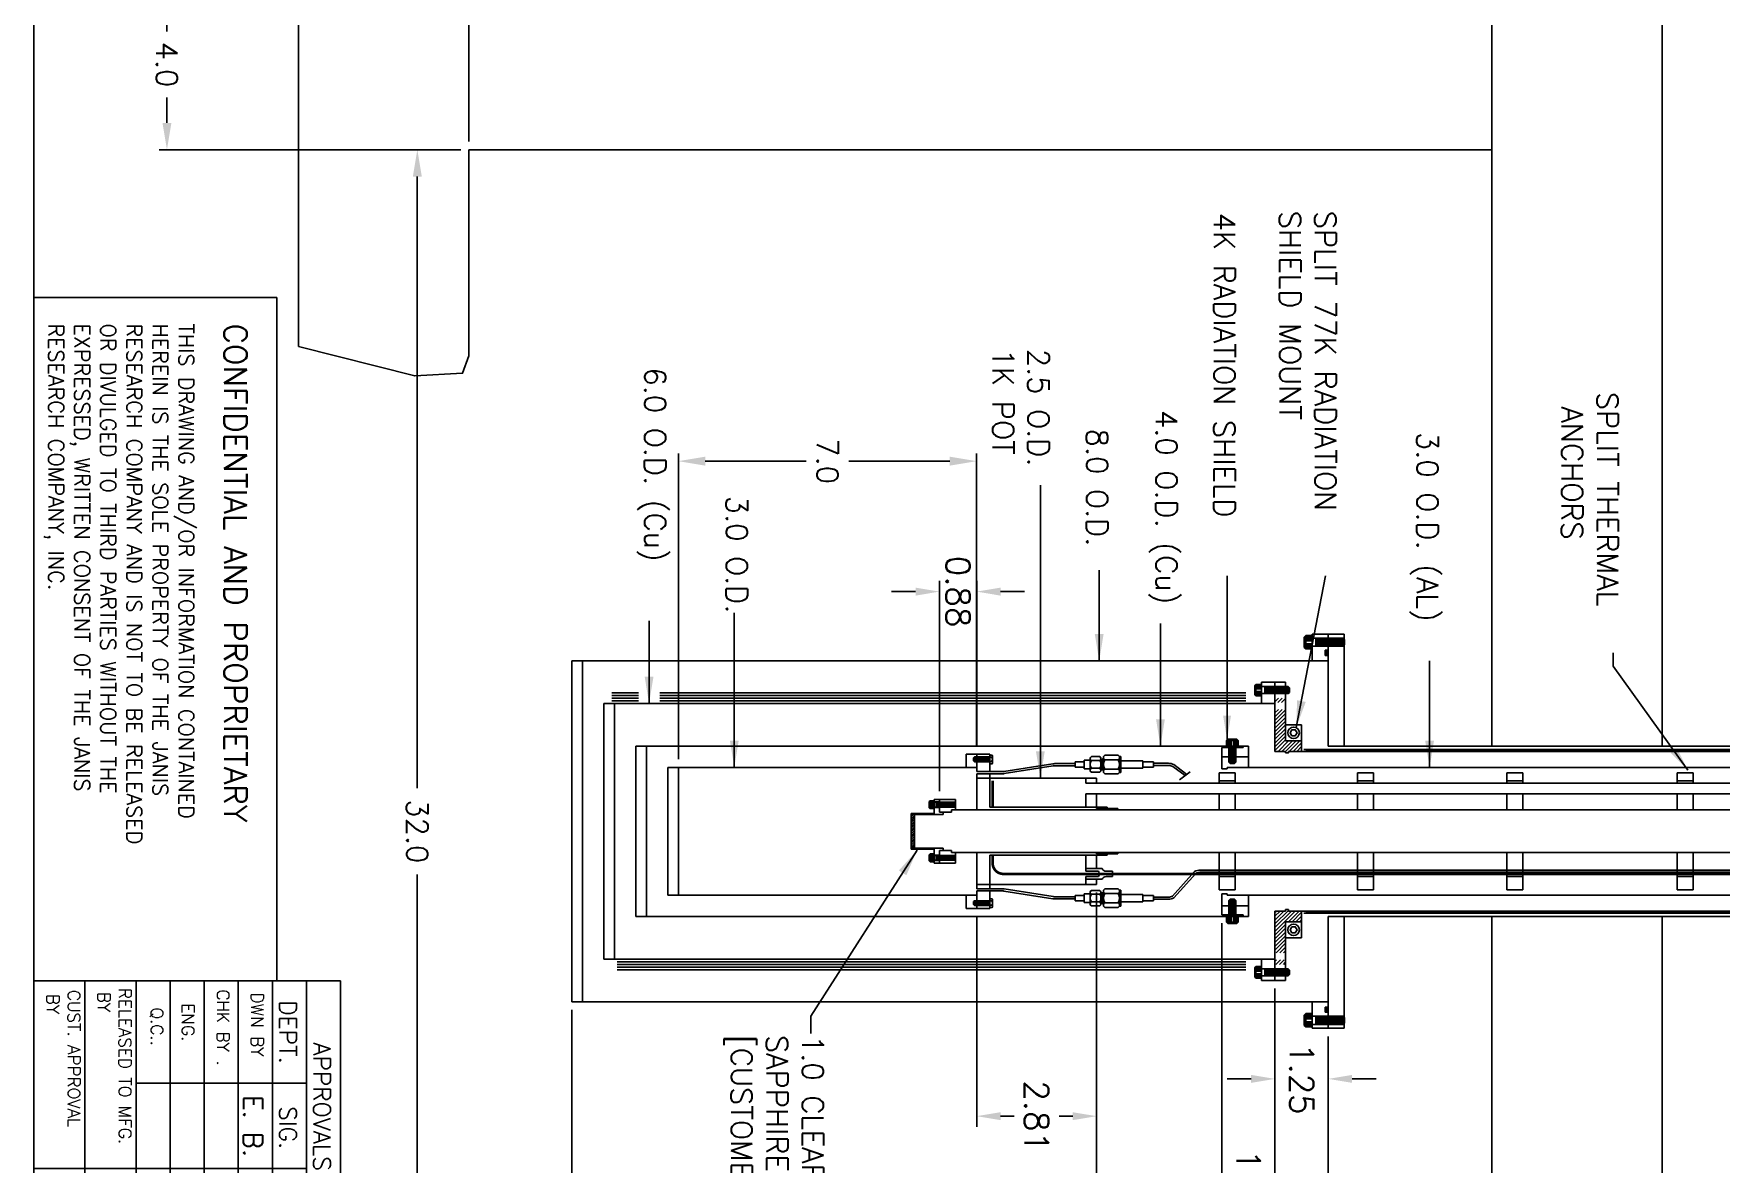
# Model space of a CAD drawing. Extents: x 0 to 105, y 0 to 66.
# Drawn here: x 0 to 39.6, y 16.5 to 43.03 of the extents above; entities that cross this region are included whole.
import ezdxf

# ---------------------------------------------------------------- set-up
doc = ezdxf.new("R2010")
doc.units = 0
doc.header["$MEASUREMENT"] = 0
doc.layers.get('0').update_dxf_attribs({"linetype": 'CONTINUOUS'})
for name, color, linetype in [('2A', 42, 'CONTINUOUS'), ('2B', 56, 'CONTINUOUS'), ('2C', 52, 'CONTINUOUS'), ('2d', 32, 'CONTINUOUS'), ('3', 3, 'CONTINUOUS'), ('3a', 81, 'CONTINUOUS'), ('4', 4, 'CONTINUOUS'), ('4a', 141, 'CONTINUOUS'), ('7', 201, 'CONTINUOUS'), ('DIM1234', 7, 'CONTINUOUS'), ('DIM2AB', 7, 'CONTINUOUS'), ('DIM7', 7, 'CONTINUOUS'), ('DIMALL', 7, 'CONTINUOUS')]:
    doc.layers.add(name, color=color, linetype=linetype)
doc.styles.add('MONOTXT', font='simplex')
doc.styles.get("Standard").update_dxf_attribs({"font": 'simplex.shx'})
doc.dimstyles.new('250-1', dxfattribs={"dimtxt": 0.5, "dimasz": 0.63, "dimexe": 0.18, "dimexo": 0.19, "dimgap": 0.25, "dimtad": 0, "dimtih": 1, "dimtoh": 1, "dimdec": 1, "dimzin": 0, "dimdsep": 46, "dimtxsty": 'Standard', "dimcen": -0.25, "dimadec": 0, "dimazin": 0, "dimtfac": 0.36, "dimtdec": 1, "dimtix": 1, "dimtofl": 0, "dimtmove": 2, "dimatfit": 3, "dimfxl": 1, "dimtolj": 1, "dimtzin": 0, "dimarcsym": 0})
doc.dimstyles.new('250-2', dxfattribs={"dimscale": 0, "dimtxt": 0.56, "dimasz": 0.56, "dimexe": 0.25, "dimexo": 0.19, "dimgap": 0.25, "dimtad": 0, "dimtih": 1, "dimtoh": 1, "dimzin": 1, "dimdsep": 46, "dimtxsty": 'Standard', "dimcen": -0.25, "dimadec": 0, "dimazin": 0, "dimtfac": 1, "dimtix": 1, "dimtofl": 0, "dimtmove": 2, "dimatfit": 3, "dimfxl": 1, "dimtolj": 1, "dimtzin": 0, "dimarcsym": 0})
doc.dimstyles.new('375-1', dxfattribs={"dimtxt": 0.4375, "dimasz": 0.4375, "dimexe": 0.25, "dimexo": 0.19, "dimgap": 0.19, "dimtad": 0, "dimtih": 1, "dimtoh": 1, "dimdec": 1, "dimzin": 0, "dimdsep": 46, "dimtxsty": 'Standard', "dimcen": -0.19, "dimadec": 0, "dimazin": 0, "dimtfac": 0.88, "dimtdec": 1, "dimtix": 1, "dimtofl": 0, "dimtmove": 2, "dimatfit": 3, "dimfxl": 1, "dimtolj": 1, "dimtzin": 0, "dimarcsym": 0})

# ---------------------------------------------------------------- blocks, each defined once
blk = doc.blocks.new('DPAPER')
blk.add_line((0, 21.1), (0, 0.5))
blk = doc.blocks.new('CONFNOTE')
for p in [(0, 8.892), (3.162, 0)]:
    blk.add_line(p, (3.162, 8.892))
for s, height, p in [('RESEARCH COMPANY, INC.', 0.1976, (0.193, 8.552)), ('EXPRESSED, WRITTEN CONSENT OF THE JANIS', 0.1976, (0.531, 8.552)), ('OR DIVULGED TO THIRD PARTIES WITHOUT THE', 0.1976, (0.87, 8.552)), ('RESEARCH COMPANY AND IS NOT TO BE RELEASED', 0.1976, (1.209, 8.552)), ('HEREIN IS THE SOLE PROPERTY OF THE JANIS', 0.1976, (1.548, 8.552)), ('THIS DRAWING AND/OR INFORMATION CONTAINED', 0.1976, (1.886, 8.552)), ('CONFIDENTIAL AND PROPRIETARY', 0.2964, (2.474, 8.552))]:
    blk.add_text(s, height=height, rotation=270).set_placement(p)
blk = doc.blocks.new('TITLEBLK')
for p, q in [((-6.5, 0), (-6.5, 2.25)), ((-6.5, 2.25), (0, 2.25)), ((-4.25, 0), (-4.25, 2.25)), ((0, 2.25), (0, 0)), ((-6.5, 2), (-4.25, 2)), ((-5.75, 0.75), (-5.75, 2)), ((-5.125, 0), (-5.125, 2)), ((-6.5, 1.75), (-4.25, 1.75)), ((0, 1.625), (-4.25, 1.625)), ((-6.5, 1.5), (-4.25, 1.5)), ((-6.5, 1.25), (-4.25, 1.25)), ((-6.5, 1), (-4.25, 1)), ((-6.5, 0.75), (-4.25, 0.75)), ((0, 0.75), (-4.25, 0.75)), ((-3.625, 0.25), (-3.625, 0.75)), ((-0.75, 0.25), (-0.75, 0.75)), ((-6.5, 0.375), (-4.25, 0.375)), ((0, 0.25), (-4.25, 0.25)), ((-2.562, 0), (-2.562, 0.25)), ((-1.125, 0), (-1.125, 0.25)), ((0, 0), (-6.5, 0)), ((-4.375, 0), (-0.188, 0))]:
    blk.add_line(p, q)
for s, height, p in [('NOTE: ALL DIMENSIONS ARE IN INCHES', 0.125, (-4.362, 2.469)), ('APPROVALS', 0.125, (-6.049, 2.051)), ('JANIS RESEARCH CO.', 0.18, (-3.625, 2)), ('DEPT.', 0.125, (-6.357, 1.802)), ('SIG.', 0.125, (-5.581, 1.802)), ('DATE', 0.125, (-4.899, 1.802)), ('WILMINGTON, MA.', 0.125, (-3.132, 1.701)), ('DWN BY ', 0.09, (-6.414, 1.595)), ('TITLE', 0.125, (-4.13, 1.362)), ('CHK BY .', 0.09, (-6.437, 1.344)), ('ENG.', 0.09, (-6.334, 1.087)), ('Q.C..', 0.09, (-6.305, 0.859)), ('RELEASED TO MFG.', 0.09, (-6.448, 0.625)), ('SIZE', 0.125, (-4.078, 0.577)), ('DRAWING NO.', 0.13, (-3.487, 0.562)), ('REV.', 0.125, (-0.683, 0.563)), ('BY', 0.09, (-6.419, 0.471)), ('CUST. APPROVAL', 0.09, (-6.434, 0.25)), ('BY', 0.09, (-6.404, 0.096)), ('P. N.', 0.09, (-4.194, 0.082)), ('SCALE:', 0.09, (-2.476, 0.082)), ('SHT', 0.09, (-0.997, 0.065)), ('OF', 0.09, (-0.4, 0.078))]:
    blk.add_text(s, height=height).set_placement(p)
blk = doc.blocks.new('832SHD62')
for p, q in [((-0.134, 0.135), (-0.164, 0.105)), ((-0.164, 0.105), (-0.164, -0.105)), ((-0.134, 0.135), (0, 0.135)), ((-0.134, 0.135), (-0.134, -0.135)), ((-0.134, 0.119), (-0.021, 0.119)), ((-0.134, 0.089), (-0.021, 0.089)), ((-0.134, 0.059), (-0.021, 0.059)), ((-0.134, 0.029), (-0.021, 0.029)), ((0, 0.135), (0, -0.135)), ((0, 0.082), (0.625, 0.082)), ((0.071, 0.067), (0.071, -0.067)), ((0.101, 0.082), (0.101, -0.082)), ((0.131, 0.067), (0.131, -0.067)), ((0.161, 0.082), (0.161, -0.082)), ((0.183, 0.067), (0.183, -0.067)), ((0.213, 0.082), (0.213, -0.082)), ((0.235, 0.067), (0.235, -0.067)), ((0.265, 0.082), (0.265, -0.082)), ((0.287, 0.067), (0.287, -0.067)), ((0.317, 0.082), (0.317, -0.082)), ((0.347, 0.067), (0.347, -0.067)), ((0.377, 0.082), (0.377, -0.082)), ((0.399, 0.067), (0.399, -0.067)), ((0.43, 0.082), (0.43, -0.082)), ((0.452, 0.067), (0.452, -0.067)), ((0.482, 0.082), (0.482, -0.082)), ((0.504, 0.067), (0.504, -0.067)), ((0.534, 0.082), (0.534, -0.082)), ((0.556, 0.067), (0.556, -0.067)), ((0.586, 0.082), (0.586, -0.082)), ((0.608, 0.067), (0.608, -0.067)), ((0.625, 0.082), (0.625, -0.082)), ((0.625, 0.082), (0.655, 0.052)), ((0.655, 0.052), (0.655, -0.052)), ((-0.134, -0.135), (-0.164, -0.105)), ((-0.134, -0.031), (-0.021, -0.031)), ((-0.134, -0.061), (-0.021, -0.061)), ((-0.134, -0.091), (-0.021, -0.091)), ((-0.134, -0.121), (-0.021, -0.121)), ((-0.134, -0.135), (0, -0.135)), ((0, -0.082), (0.625, -0.082)), ((0.655, -0.052), (0.625, -0.082))]:
    blk.add_line(p, q)
blk = doc.blocks.new('TV832')
blk.add_lwpolyline([(-0.04, 0.07), (-0.081, 0), (-0.04, -0.07), (0.04, -0.07), (0.081, 0), (0.04, 0.07)], close=True)
blk.add_circle((0, 0), 0.135)
blk = doc.blocks.new('*D64')
at = {"layer": 'DIM7', "color": 0, "linetype": 'Continuous', "lineweight": -2, "transparency": 16777216}
for p, q in [((10.212, 40.502), (10.212, 47.555)), ((34.212, 44.502), (34.212, 47.555)), ((10.842, 47.375), (21.712, 47.375)), ((33.582, 47.375), (22.712, 47.375))]:
    blk.add_line(p, q, dxfattribs=at)
at = {"layer": 'DIM7', "color": 0, "linetype": 'Continuous', "transparency": 16777216}
for points in [[(10.842, 47.48), (10.842, 47.27), (10.212, 47.375)], [(33.582, 47.48), (33.582, 47.27), (34.212, 47.375)]]:
    blk.add_solid(points, dxfattribs=at)
at = {"layer": 'DIM7', "color": 0, "linetype": 'Continuous', "transparency": 16777216, "insert": (22.212, 47.375), "char_height": 0.5, "attachment_point": 5, "rotation": 270}
blk.add_mtext('\\A1;24.0', dxfattribs=at)
blk = doc.blocks.new('*D66')
at = {"layer": 'DIM7', "color": 0, "linetype": 'Continuous', "lineweight": -2, "transparency": 16777216}
for p, q in [((6.212, 44.502), (6.212, 47.492)), ((6.842, 47.312), (7.712, 47.312)), ((9.582, 47.312), (8.712, 47.312)), ((10.212, 40.502), (10.212, 47.492))]:
    blk.add_line(p, q, dxfattribs=at)
at = {"layer": 'DIM7', "color": 0, "linetype": 'Continuous', "transparency": 16777216}
for points in [[(6.842, 47.417), (6.842, 47.208), (6.212, 47.312)], [(9.582, 47.417), (9.582, 47.208), (10.212, 47.312)]]:
    blk.add_solid(points, dxfattribs=at)
at = {"layer": 'DIM7', "color": 0, "linetype": 'Continuous', "transparency": 16777216, "insert": (8.212, 47.312), "char_height": 0.5, "attachment_point": 5, "rotation": 270}
blk.add_mtext('\\A1;4.0', dxfattribs=at)
blk = doc.blocks.new('*D67')
at = {"layer": 'DIM7', "color": 0, "linetype": 'Continuous', "lineweight": -2, "transparency": 16777216}
for p, q in [((10.022, 40.312), (8.82, 40.312)), ((9, 39.682), (9, 25.324)), ((9, 8.942), (9, 23.3)), ((20.244, 8.312), (8.82, 8.312))]:
    blk.add_line(p, q, dxfattribs=at)
at = {"layer": 'DIM7', "color": 0, "linetype": 'Continuous', "transparency": 16777216}
for points in [[(8.895, 39.682), (9.105, 39.682), (9, 40.312)], [(8.895, 8.942), (9.105, 8.942), (9, 8.312)]]:
    blk.add_solid(points, dxfattribs=at)
at = {"layer": 'DIM7', "color": 0, "linetype": 'Continuous', "transparency": 16777216, "insert": (9, 24.312), "char_height": 0.5, "attachment_point": 5, "rotation": 270}
blk.add_mtext('\\A1;32.0', dxfattribs=at)
blk = doc.blocks.new('*D68')
at = {"layer": 'DIM7', "color": 0, "linetype": 'Continuous', "lineweight": -2, "transparency": 16777216}
for p, q in [((6.022, 44.312), (2.945, 44.312)), ((3.125, 43.682), (3.125, 43.086)), ((3.125, 40.942), (3.125, 41.538)), ((10.022, 40.312), (2.945, 40.312))]:
    blk.add_line(p, q, dxfattribs=at)
at = {"layer": 'DIM7', "color": 0, "linetype": 'Continuous', "transparency": 16777216}
for points in [[(3.02, 43.682), (3.23, 43.682), (3.125, 44.312)], [(3.02, 40.942), (3.23, 40.942), (3.125, 40.312)]]:
    blk.add_solid(points, dxfattribs=at)
at = {"layer": 'DIM7', "color": 0, "linetype": 'Continuous', "transparency": 16777216, "insert": (3.125, 42.312), "char_height": 0.5, "attachment_point": 5, "rotation": 270}
blk.add_mtext('\\A1;4.0', dxfattribs=at)
blk = doc.blocks.new('*D69')
at = {"layer": 'DIM1234', "color": 0, "linetype": 'Continuous', "lineweight": -2, "transparency": 16777216}
for p, q in [((12.625, 20.122), (12.625, 9.875)), ((30.375, 19.497), (30.375, 9.875)), ((13.185, 10.125), (20.97, 10.125)), ((29.815, 10.125), (22.03, 10.125))]:
    blk.add_line(p, q, dxfattribs=at)
at = {"layer": 'DIM1234', "color": 0, "linetype": 'Continuous', "transparency": 16777216}
for points in [[(13.185, 10.218), (13.185, 10.032), (12.625, 10.125)], [(29.815, 10.218), (29.815, 10.032), (30.375, 10.125)]]:
    blk.add_solid(points, dxfattribs=at)
at = {"layer": 'DIM1234', "color": 0, "linetype": 'Continuous', "transparency": 16777216, "insert": (21.5, 10.125), "char_height": 0.56, "attachment_point": 5, "rotation": 270}
blk.add_mtext('\\A1;17.75', dxfattribs=at)
blk = doc.blocks.new('*D71')
at = {"layer": 'DIM1234', "color": 0, "linetype": 'Continuous', "lineweight": -2, "transparency": 16777216}
for p, q in [((29.125, 20.622), (29.125, 18.25)), ((30.375, 19.497), (30.375, 18.25)), ((28.565, 18.5), (28.005, 18.5)), ((30.935, 18.5), (31.495, 18.5))]:
    blk.add_line(p, q, dxfattribs=at)
at = {"layer": 'DIM1234', "color": 0, "linetype": 'Continuous', "transparency": 16777216}
for points in [[(28.565, 18.593), (28.565, 18.407), (29.125, 18.5)], [(30.935, 18.593), (30.935, 18.407), (30.375, 18.5)]]:
    blk.add_solid(points, dxfattribs=at)
at = {"layer": 'DIM1234', "color": 0, "linetype": 'Continuous', "transparency": 16777216, "insert": (29.75, 18.5), "char_height": 0.56, "attachment_point": 5, "rotation": 270}
blk.add_mtext('\\A1;1.25', dxfattribs=at)
blk = doc.blocks.new('*D72')
at = {"layer": 'DIM1234', "color": 0, "linetype": 'Continuous', "lineweight": -2, "transparency": 16777216}
for p, q in [((24.938, 22.872), (24.938, 17.375)), ((22.125, 22.311), (22.125, 17.375)), ((22.685, 17.625), (23.001, 17.625)), ((24.378, 17.625), (24.061, 17.625))]:
    blk.add_line(p, q, dxfattribs=at)
at = {"layer": 'DIM1234', "color": 0, "linetype": 'Continuous', "transparency": 16777216}
for points in [[(22.685, 17.718), (22.685, 17.532), (22.125, 17.625)], [(24.378, 17.718), (24.378, 17.532), (24.938, 17.625)]]:
    blk.add_solid(points, dxfattribs=at)
at = {"layer": 'DIM1234', "color": 0, "linetype": 'Continuous', "transparency": 16777216, "insert": (23.531, 17.625), "char_height": 0.56, "attachment_point": 5, "rotation": 270}
blk.add_mtext('\\A1;2.81', dxfattribs=at)
blk = doc.blocks.new('*D73')
at = {"layer": 'DIM1234', "color": 0, "linetype": 'Continuous', "lineweight": -2, "transparency": 16777216}
for p, q in [((27.875, 21.685), (27.875, 15.75)), ((29.125, 20.622), (29.125, 15.75)), ((27.315, 16), (26.755, 16)), ((29.685, 16), (30.245, 16))]:
    blk.add_line(p, q, dxfattribs=at)
at = {"layer": 'DIM1234', "color": 0, "linetype": 'Continuous', "transparency": 16777216}
for points in [[(27.315, 16.093), (27.315, 15.907), (27.875, 16)], [(29.685, 16.093), (29.685, 15.907), (29.125, 16)]]:
    blk.add_solid(points, dxfattribs=at)
at = {"layer": 'DIM1234', "color": 0, "linetype": 'Continuous', "transparency": 16777216, "insert": (28.5, 16), "char_height": 0.56, "attachment_point": 5, "rotation": 270}
blk.add_mtext('\\A1;1.25', dxfattribs=at)
blk = doc.blocks.new('*D74')
at = {"layer": 'DIM1234', "color": 0, "linetype": 'Continuous', "lineweight": -2, "transparency": 16777216}
for p, q in [((15.125, 26.0025), (15.125, 33.18)), ((15.755, 33), (18.12375, 33)), ((21.4925, 33), (19.12375, 33)), ((22.1225, 26.3145), (22.1225, 33.18))]:
    blk.add_line(p, q, dxfattribs=at)
at = {"layer": 'DIM1234', "color": 0, "linetype": 'Continuous', "transparency": 16777216}
for points in [[(15.755, 33.105), (15.755, 32.895), (15.125, 33)], [(21.4925, 33.105), (21.4925, 32.895), (22.1225, 33)]]:
    blk.add_solid(points, dxfattribs=at)
at = {"layer": 'DIM1234', "color": 0, "linetype": 'Continuous', "transparency": 16777216, "insert": (18.62375, 33), "char_height": 0.5, "attachment_point": 5, "rotation": 270}
blk.add_mtext('\\A1;7.0', dxfattribs=at)
blk = doc.blocks.new('*D75')
at = {"layer": 'DIM1234', "color": 0, "linetype": 'Continuous', "lineweight": -2, "transparency": 16777216}
for p, q in [((21.25, 25.252), (21.25, 30.188)), ((22.125, 26.314), (22.125, 30.188)), ((20.69, 29.938), (20.13, 29.938)), ((22.685, 29.938), (23.245, 29.938))]:
    blk.add_line(p, q, dxfattribs=at)
at = {"layer": 'DIM1234', "color": 0, "linetype": 'Continuous', "transparency": 16777216}
for points in [[(20.69, 30.031), (20.69, 29.844), (21.25, 29.938)], [(22.685, 30.031), (22.685, 29.844), (22.125, 29.938)]]:
    blk.add_solid(points, dxfattribs=at)
at = {"layer": 'DIM1234', "color": 0, "linetype": 'Continuous', "transparency": 16777216, "insert": (21.688, 29.938), "char_height": 0.56, "attachment_point": 5, "rotation": 270}
blk.add_mtext('\\A1;0.88', dxfattribs=at)
blk = doc.blocks.new('*D76')
at = {"layer": 'DIM1234', "color": 0, "linetype": 'Continuous', "lineweight": -2, "transparency": 16777216}
for p, q in [((24.938, 22.872), (24.938, 13.938)), ((27.875, 22.157), (27.875, 13.938)), ((25.497, 14.188), (25.876, 14.188)), ((27.315, 14.188), (26.936, 14.188))]:
    blk.add_line(p, q, dxfattribs=at)
at = {"layer": 'DIM1234', "color": 0, "linetype": 'Continuous', "transparency": 16777216}
for points in [[(25.497, 14.281), (25.497, 14.094), (24.938, 14.188)], [(27.315, 14.281), (27.315, 14.094), (27.875, 14.188)]]:
    blk.add_solid(points, dxfattribs=at)
at = {"layer": 'DIM1234', "color": 0, "linetype": 'Continuous', "transparency": 16777216, "insert": (26.406, 14.188), "char_height": 0.56, "attachment_point": 5, "rotation": 270}
blk.add_mtext('\\A1;2.94', dxfattribs=at)
blk = doc.blocks.new('8-32SHD')
for p, q in [((-0.134, 0.135), (-0.164, 0.105)), ((-0.164, 0.105), (-0.164, -0.105)), ((-0.134, 0.135), (-0.134, -0.135)), ((-0.134, 0.135), (0, 0.135)), ((-0.134, 0.119), (-0.021, 0.119)), ((-0.134, 0.089), (-0.021, 0.089)), ((-0.134, 0.059), (-0.021, 0.059)), ((-0.134, 0.029), (-0.021, 0.029)), ((0, 0.135), (0, -0.135)), ((0, 0.082), (0.375, 0.082)), ((0.037, 0.067), (0.037, -0.067)), ((0.067, 0.082), (0.067, -0.082)), ((0.097, 0.067), (0.097, -0.067)), ((0.127, 0.082), (0.127, -0.082)), ((0.149, 0.067), (0.149, -0.067)), ((0.18, 0.082), (0.18, -0.082)), ((0.202, 0.067), (0.202, -0.067)), ((0.232, 0.082), (0.232, -0.082)), ((0.254, 0.067), (0.254, -0.067)), ((0.284, 0.082), (0.284, -0.082)), ((0.306, 0.067), (0.306, -0.067)), ((0.336, 0.082), (0.336, -0.082)), ((0.358, 0.067), (0.358, -0.067)), ((0.375, 0.082), (0.375, -0.082)), ((0.375, 0.082), (0.405, 0.052)), ((0.405, 0.052), (0.405, -0.052)), ((-0.134, -0.135), (-0.164, -0.105)), ((-0.134, -0.031), (-0.021, -0.031)), ((-0.134, -0.061), (-0.021, -0.061)), ((-0.134, -0.091), (-0.021, -0.091)), ((-0.134, -0.121), (-0.021, -0.121)), ((-0.134, -0.135), (0, -0.135)), ((0, -0.082), (0.375, -0.082)), ((0.405, -0.052), (0.375, -0.082))]:
    blk.add_line(p, q)
blk = doc.blocks.new('*D97')
at = {"color": 0, "linetype": 'Continuous', "lineweight": -2, "transparency": 16777216}
for p, q in [((30.375, 19.497), (30.375, 2.312)), ((42.375, 15.872), (42.375, 2.312)), ((30.812, 2.562), (35.966, 2.562)), ((41.938, 2.562), (36.784, 2.562))]:
    blk.add_line(p, q, dxfattribs=at)
at = {"color": 0, "linetype": 'Continuous', "transparency": 16777216}
for points in [[(30.812, 2.635), (30.812, 2.49), (30.375, 2.562)], [(41.938, 2.635), (41.938, 2.49), (42.375, 2.562)]]:
    blk.add_solid(points, dxfattribs=at)
at = {"color": 0, "linetype": 'Continuous', "transparency": 16777216, "insert": (36.375, 2.562), "char_height": 0.4375, "attachment_point": 5, "rotation": 270}
blk.add_mtext('\\A1;12.0', dxfattribs=at)

msp = doc.modelspace()

# ---------------------------------------------------------------- hatches: boundary and pattern name
at = {"layer": '2d', "linetype": 'Continuous'}
h = msp.add_hatch(dxfattribs=at)
h.set_pattern_fill('ANSI31', color=256, scale=0.25, style=0)
h.set_pattern_definition([(45, (1.725, 0), (-0.022097087, 0.022097087), [])])
h.paths.add_polyline_path([(20.585, 23.918), (20.664, 23.918), (20.664, 24.706), (20.585, 24.706)])
at = {"layer": '3a', "linetype": 'Continuous'}
h = msp.add_hatch(dxfattribs=at)
h.set_pattern_fill('ANSI31', color=256, scale=0.5, style=0)
h.set_pattern_definition([(45, (-1.5, 0), (-0.04419417, 0.04419417), [])])
h.paths.add_polyline_path([(29.125, 26.188), (29.375, 26.188), (29.375, 26.152), (29.438, 26.152), (29.438, 26.188), (29.75, 26.188), (29.75, 26.437), (29.375, 26.437), (29.375, 27.168), (29.125, 27.168)])
h.paths.add_polyline_path([(29.375, 27.332), (29.375, 27.438), (29.125, 27.438), (29.125, 27.332)])
h.paths.add_polyline_path([(29.438, 22.438), (29.438, 22.473), (29.375, 22.473), (29.375, 22.438), (29.125, 22.438), (29.125, 21.457), (29.375, 21.457), (29.375, 22.188), (29.75, 22.188), (29.75, 22.438)])
h.paths.add_polyline_path([(29.125, 21.293), (29.125, 21.188), (29.375, 21.188), (29.375, 21.293)])

# ---------------------------------------------------------------- linework, layer by layer
at = {"layer": '2A'}
for p, q in [((22.053, 26.035), (22.074, 26.056)), ((22.053, 25.964), (22.053, 26.035)), ((22.074, 25.943), (22.053, 25.964)), ((22.436, 26.056), (22.074, 26.056)), ((22.074, 25.943), (22.074, 26.056)), ((22.436, 25.943), (22.074, 25.943)), ((22.093, 25.943), (22.093, 26.056)), ((22.113, 25.954), (22.113, 26.046)), ((22.435, 26.125), (22.125, 26.125)), ((22.125, 26.125), (22.125, 25.812)), ((22.125, 25.937), (22.125, 25.712)), ((22.128, 25.943), (22.128, 26.056)), ((22.149, 25.954), (22.149, 26.046)), ((22.164, 25.943), (22.164, 26.056)), ((22.184, 25.954), (22.184, 26.046)), ((22.199, 25.943), (22.199, 26.056)), ((22.22, 25.954), (22.22, 26.046)), ((22.235, 25.943), (22.235, 26.056)), ((22.255, 25.954), (22.255, 26.046)), ((22.271, 25.943), (22.271, 26.056)), ((22.291, 25.954), (22.291, 26.046)), ((22.306, 25.943), (22.306, 26.056)), ((22.306, 25.943), (22.306, 26.056)), ((22.327, 25.954), (22.327, 26.046)), ((22.327, 25.954), (22.327, 26.046)), ((22.347, 25.943), (22.347, 26.056)), ((22.347, 25.943), (22.347, 26.056)), ((22.368, 25.954), (22.368, 26.046)), ((22.368, 25.954), (22.368, 26.046)), ((22.383, 25.943), (22.383, 26.056)), ((22.383, 25.943), (22.383, 26.056)), ((22.403, 25.954), (22.403, 26.046)), ((22.403, 25.954), (22.403, 26.046)), ((22.418, 25.943), (22.418, 26.056)), ((22.418, 25.943), (22.418, 26.056)), ((22.435, 26.125), (22.435, 25.712)), ((22.487, 26.1), (22.436, 26.1)), ((22.436, 25.899), (22.436, 26.1)), ((22.436, 25.899), (22.436, 26.1)), ((22.487, 26.1), (22.436, 26.1)), ((22.474, 26.05), (22.436, 26.05)), ((22.474, 26.05), (22.436, 26.05)), ((22.474, 25.949), (22.436, 25.949)), ((22.474, 25.949), (22.436, 25.949)), ((22.487, 25.899), (22.436, 25.899)), ((22.487, 25.899), (22.436, 25.899)), ((22.499, 26.088), (22.487, 26.1)), ((22.499, 26.088), (22.487, 26.1)), ((22.487, 25.899), (22.499, 25.911)), ((22.487, 25.899), (22.499, 25.911)), ((22.499, 26.05), (22.499, 26.088)), ((22.499, 26.05), (22.499, 26.088)), ((22.499, 26.05), (22.499, 25.949)), ((22.499, 26.05), (22.499, 25.949)), ((22.499, 25.949), (22.499, 25.911)), ((22.499, 25.949), (22.499, 25.911)), ((24.438, 25.945), (24.646, 25.945)), ((24.438, 25.945), (24.438, 25.821)), ((24.438, 25.821), (24.646, 25.821)), ((24.646, 25.982), (24.646, 25.782)), ((24.791, 25.982), (24.646, 25.982)), ((24.791, 25.782), (24.646, 25.782)), ((24.791, 26.038), (24.817, 26.064)), ((24.791, 26.038), (24.791, 25.725)), ((24.817, 26.064), (25.015, 26.064)), ((24.817, 25.972), (25.015, 25.972)), ((24.817, 25.791), (25.015, 25.791)), ((25.041, 26.038), (25.015, 26.064)), ((25.041, 26.038), (25.041, 25.725)), ((25.074, 25.999), (25.041, 25.999)), ((25.074, 25.757), (25.041, 25.757)), ((25.072, 25.757), (25.072, 25.999)), ((25.096, 26.021), (25.074, 25.999)), ((25.074, 25.757), (25.093, 25.739)), ((25.093, 25.739), (25.096, 26.021)), ((25.093, 25.739), (25.103, 25.752)), ((25.096, 26.021), (25.103, 26.009)), ((22.125, 25.663), (22.125, 24.812)), ((22.125, 25.562), (24.938, 25.562)), ((22.125, 25.562), (24.938, 25.562)), ((22.435, 25.663), (22.435, 24.875)), ((24.687, 25.562), (24.687, 25.438)), ((24.791, 25.725), (24.817, 25.699)), ((24.817, 25.699), (25.015, 25.699)), ((24.938, 25.562), (24.938, 25.438)), ((25.041, 25.725), (25.015, 25.699)), ((28.188, 25.688), (27.812, 25.688)), ((27.812, 25.688), (27.812, 25.438)), ((27.812, 25.5), (28.188, 25.5)), ((28.188, 25.438), (28.188, 25.688)), ((31.438, 25.688), (31.062, 25.688)), ((31.062, 25.688), (31.062, 25.438)), ((31.062, 25.5), (31.438, 25.5)), ((31.438, 25.438), (31.438, 25.688)), ((34.938, 25.688), (34.562, 25.688)), ((34.562, 25.688), (34.562, 25.438)), ((34.562, 25.5), (34.938, 25.5)), ((34.938, 25.438), (34.938, 25.688)), ((38.938, 25.688), (38.562, 25.688)), ((38.562, 25.688), (38.562, 25.438)), ((38.562, 25.5), (38.938, 25.5)), ((38.938, 25.438), (38.938, 25.688)), ((21.625, 25.062), (21.25, 25.062)), ((21.552, 24.993), (21.625, 24.993)), ((21.58, 24.881), (21.58, 24.993)), ((21.594, 24.891), (21.594, 24.981)), ((21.605, 24.881), (21.605, 24.993)), ((21.619, 24.891), (21.619, 24.981)), ((21.625, 25.062), (21.625, 24.812)), ((24.687, 25.188), (24.687, 24.875)), ((24.938, 25.188), (24.938, 24.875)), ((27.812, 25.188), (27.812, 24.812)), ((28.188, 24.812), (28.188, 25.188)), ((31.062, 25.188), (31.062, 24.812)), ((31.438, 24.812), (31.438, 25.188)), ((34.562, 25.188), (34.562, 24.812)), ((34.938, 24.812), (34.938, 25.188)), ((38.562, 25.188), (38.562, 24.812)), ((38.938, 24.812), (38.938, 25.188)), ((21.538, 24.762), (21.25, 24.762)), ((21.538, 24.812), (81.5, 24.812)), ((21.538, 24.777), (21.538, 24.812)), ((21.538, 24.762), (21.538, 24.812)), ((21.625, 24.812), (21.538, 24.812)), ((21.552, 24.881), (21.625, 24.881)), ((22.435, 24.875), (25.188, 24.875)), ((25.438, 24.844), (24.938, 24.844)), ((24.938, 24.844), (24.938, 24.812)), ((25.188, 24.875), (25.188, 24.844)), ((25.438, 24.844), (25.438, 24.812)), ((21.538, 23.862), (21.25, 23.862)), ((21.25, 23.862), (21.25, 23.562)), ((21.335, 23.862), (21.25, 23.862)), ((21.538, 23.862), (21.538, 23.812)), ((21.538, 23.847), (21.538, 23.812)), ((21.538, 23.812), (81.5, 23.812)), ((21.625, 23.812), (21.538, 23.812)), ((21.625, 23.562), (21.625, 23.812)), ((22.125, 23.813), (22.125, 22.962)), ((24.938, 23.781), (24.938, 23.812)), ((25.438, 23.781), (24.938, 23.781)), ((25.188, 23.781), (25.188, 23.75)), ((25.438, 23.812), (25.438, 23.781)), ((27.812, 23.812), (27.812, 22.938)), ((28.188, 22.938), (28.188, 23.812)), ((31.062, 23.812), (31.062, 22.938)), ((31.438, 22.938), (31.438, 23.812)), ((34.562, 23.812), (34.562, 22.938)), ((34.938, 22.938), (34.938, 23.812)), ((38.562, 23.812), (38.562, 22.938)), ((38.938, 22.938), (38.938, 23.812)), ((21.625, 23.562), (21.25, 23.562)), ((21.552, 23.743), (21.625, 23.743)), ((21.552, 23.631), (21.625, 23.631)), ((21.58, 23.743), (21.58, 23.631)), ((21.594, 23.733), (21.594, 23.643)), ((21.605, 23.743), (21.605, 23.631)), ((21.619, 23.733), (21.619, 23.643)), ((22.435, 23.75), (22.435, 22.962)), ((25.188, 23.75), (22.435, 23.75)), ((24.687, 23.436), (25.07, 23.436)), ((24.687, 23.374), (24.687, 23.436)), ((24.687, 23.374), (24.981, 23.374)), ((24.687, 23.75), (24.687, 23.436)), ((24.938, 23.75), (24.938, 23.436)), ((24.999, 23.343), (24.981, 23.374)), ((25.162, 23.374), (25.312, 23.374)), ((25.312, 23.374), (25.312, 23.343)), ((24.938, 23.062), (22.125, 23.062)), ((22.125, 23.062), (24.938, 23.062)), ((24.687, 23.249), (24.981, 23.249)), ((24.687, 23.186), (24.687, 23.249)), ((24.687, 23.186), (25.07, 23.186)), ((24.687, 23.186), (24.687, 23.062)), ((24.938, 23.186), (24.938, 23.062)), ((24.999, 23.28), (24.981, 23.249)), ((25.162, 23.249), (25.312, 23.249)), ((25.312, 23.249), (25.312, 23.28)), ((27.812, 23.25), (28.188, 23.25)), ((31.062, 23.25), (31.438, 23.25)), ((34.562, 23.25), (34.938, 23.25)), ((38.562, 23.25), (38.938, 23.25)), ((22.074, 22.682), (22.053, 22.661)), ((22.053, 22.661), (22.053, 22.59)), ((22.053, 22.59), (22.074, 22.569)), ((22.436, 22.682), (22.074, 22.682)), ((22.074, 22.682), (22.074, 22.569)), ((22.093, 22.682), (22.093, 22.569)), ((22.113, 22.671), (22.113, 22.579)), ((22.125, 22.913), (22.125, 22.5)), ((22.125, 22.5), (22.125, 22.812)), ((22.128, 22.682), (22.128, 22.569)), ((22.149, 22.671), (22.149, 22.579)), ((22.164, 22.682), (22.164, 22.569)), ((22.184, 22.671), (22.184, 22.579)), ((22.199, 22.682), (22.199, 22.569)), ((22.22, 22.671), (22.22, 22.579)), ((22.235, 22.682), (22.235, 22.569)), ((22.255, 22.671), (22.255, 22.579)), ((22.271, 22.682), (22.271, 22.569)), ((22.291, 22.671), (22.291, 22.579)), ((22.306, 22.682), (22.306, 22.569)), ((22.306, 22.682), (22.306, 22.569)), ((22.327, 22.671), (22.327, 22.579)), ((22.327, 22.671), (22.327, 22.579)), ((22.347, 22.682), (22.347, 22.569)), ((22.347, 22.682), (22.347, 22.569)), ((22.368, 22.671), (22.368, 22.579)), ((22.368, 22.671), (22.368, 22.579)), ((22.383, 22.682), (22.383, 22.569)), ((22.383, 22.682), (22.383, 22.569)), ((22.403, 22.671), (22.403, 22.579)), ((22.403, 22.671), (22.403, 22.579)), ((22.418, 22.682), (22.418, 22.569)), ((22.418, 22.682), (22.418, 22.569)), ((22.435, 22.913), (22.435, 22.5)), ((22.436, 22.726), (22.436, 22.525)), ((22.487, 22.726), (22.436, 22.726)), ((22.487, 22.726), (22.436, 22.726)), ((22.436, 22.726), (22.436, 22.525)), ((22.474, 22.676), (22.436, 22.676)), ((22.474, 22.676), (22.436, 22.676)), ((22.474, 22.575), (22.436, 22.575)), ((22.474, 22.575), (22.436, 22.575)), ((22.487, 22.726), (22.499, 22.714)), ((22.487, 22.726), (22.499, 22.714)), ((22.499, 22.676), (22.499, 22.714)), ((22.499, 22.676), (22.499, 22.714)), ((22.499, 22.575), (22.499, 22.676)), ((22.499, 22.575), (22.499, 22.676)), ((22.499, 22.575), (22.499, 22.537)), ((22.499, 22.575), (22.499, 22.537)), ((24.438, 22.804), (24.646, 22.804)), ((24.438, 22.68), (24.438, 22.804)), ((24.438, 22.68), (24.646, 22.68)), ((24.646, 22.643), (24.646, 22.843)), ((24.791, 22.843), (24.646, 22.843)), ((24.791, 22.643), (24.646, 22.643)), ((24.791, 22.9), (24.817, 22.926)), ((24.791, 22.587), (24.791, 22.9)), ((24.791, 22.587), (24.817, 22.561)), ((24.817, 22.926), (25.015, 22.926)), ((24.817, 22.834), (25.015, 22.834)), ((24.817, 22.653), (25.015, 22.653)), ((25.041, 22.9), (25.015, 22.926)), ((25.041, 22.587), (25.015, 22.561)), ((25.041, 22.587), (25.041, 22.9)), ((25.074, 22.868), (25.041, 22.868)), ((25.074, 22.626), (25.041, 22.626)), ((25.072, 22.868), (25.072, 22.626)), ((25.074, 22.868), (25.093, 22.886)), ((25.096, 22.604), (25.074, 22.626)), ((25.093, 22.886), (25.096, 22.604)), ((25.093, 22.886), (25.103, 22.873)), ((25.096, 22.604), (25.103, 22.616)), ((27.812, 22.938), (28.188, 22.938)), ((31.062, 22.938), (31.438, 22.938)), ((34.562, 22.938), (34.938, 22.938)), ((38.562, 22.938), (38.938, 22.938)), ((22.436, 22.569), (22.074, 22.569)), ((22.435, 22.5), (22.125, 22.5)), ((22.487, 22.525), (22.436, 22.525)), ((22.487, 22.525), (22.436, 22.525)), ((22.499, 22.537), (22.487, 22.525)), ((22.499, 22.537), (22.487, 22.525)), ((24.817, 22.561), (25.015, 22.561))]:
    msp.add_line(p, q, dxfattribs=at)
at = {"layer": '2A', "linetype": 'Continuous'}
for p, q in [((27.875, 25.777), (27.875, 26.062)), ((27.875, 26.062), (28.5, 26.062)), ((27.875, 25.777), (28, 25.777)), ((28, 25.812), (28, 25.777)), ((28, 25.812), (44.5, 25.812)), ((28.125, 26.062), (28.5, 26.062)), ((28.5, 25.812), (28.5, 26.062)), ((28.5, 26.062), (28.5, 25.812)), ((27.875, 22.847), (28, 22.847)), ((27.875, 22.847), (27.875, 22.562)), ((28, 22.812), (28, 22.847)), ((28, 22.812), (44.5, 22.812)), ((28.5, 22.812), (28.5, 22.562)), ((28.5, 22.562), (28.5, 22.812)), ((27.875, 22.562), (28.5, 22.562)), ((28.125, 22.562), (28.5, 22.562))]:
    msp.add_line(p, q, dxfattribs=at)
at = {"layer": '2A'}
for points in [[(24.438, 25.9), (23.957, 25.9, 0.03917), (23.914, 25.897), (22.765, 25.715, -0.03917), (22.73, 25.712), (22.125, 25.712)], [(24.438, 25.85), (23.957, 25.85, 0.03917), (23.922, 25.847), (22.773, 25.666, -0.03917), (22.73, 25.663), (22.125, 25.663)], [(24.687, 25.438), (43.86, 25.438, -0.127565), (43.937, 25.438)], [(24.438, 22.775), (23.957, 22.775, -0.03917), (23.922, 22.778), (22.773, 22.959, 0.03917), (22.73, 22.962), (22.125, 22.962)], [(24.438, 22.725), (23.957, 22.725, -0.03917), (23.914, 22.728), (22.765, 22.91, 0.03917), (22.73, 22.913), (22.125, 22.913)]]:
    msp.add_lwpolyline(points, format="xyb", dxfattribs=at)
at = {"layer": '2A', "const_width": 0.0625}
msp.add_lwpolyline([(22.5, 24.875), (22.5, 25.5)], dxfattribs=at)
at = {"layer": '2A'}
msp.add_lwpolyline([(24.687, 25.188), (43.937, 25.188)], dxfattribs=at)
at = {"layer": '2A', "const_width": 0.0625}
msp.add_lwpolyline([(48.656, 22), (46.959, 22, -0.043734), (46.916, 22.003), (44.397, 23.309, 0.043734), (44.353, 23.312), (22.75, 23.312, -0.414214), (22.5, 23.562), (22.5, 23.75)], format="xyb", dxfattribs=at)
at = {"layer": '2A'}
for centre, radius, start, end in [((22.474, 26.075), 0.0252, 269.9986, 90.0014), ((22.474, 26.075), 0.0252, 269.9986, 90.0014), ((22.436, 26), 0.063, 306.8695, 53.1305), ((22.436, 26), 0.063, 306.8695, 53.1305), ((22.474, 25.924), 0.0252, 269.9986, 90.0014), ((22.474, 25.924), 0.0252, 269.9986, 90.0014), ((24.845, 26.018), 0.0537, 121.0126, 238.9874), ((24.96, 25.882), 0.169, 147.7958, 212.2042), ((24.845, 25.745), 0.0537, 121.0126, 238.9874), ((24.987, 26.018), 0.0537, 301.0126, 58.9874), ((24.872, 25.882), 0.169, 327.7958, 32.2042), ((24.987, 25.745), 0.0537, 301.0126, 58.9874), ((25.162, 23.474), 0.1, 201.8699, 270), ((25.162, 23.149), 0.1, 90, 158.1301), ((22.474, 22.701), 0.0252, 269.9986, 90.0014), ((22.474, 22.701), 0.0252, 269.9986, 90.0014), ((22.436, 22.625), 0.063, 306.8695, 53.1305), ((22.436, 22.625), 0.063, 306.8695, 53.1305), ((22.474, 22.55), 0.0252, 269.9986, 90.0014), ((22.474, 22.55), 0.0252, 269.9986, 90.0014), ((24.845, 22.88), 0.0537, 121.0126, 238.9874), ((24.96, 22.743), 0.169, 147.7958, 212.2042), ((24.845, 22.607), 0.0537, 121.0126, 238.9874), ((24.987, 22.88), 0.0537, 301.0126, 58.9874), ((24.872, 22.743), 0.169, 327.7958, 32.2042), ((24.987, 22.607), 0.0537, 301.0126, 58.9874)]:
    msp.add_arc(centre, radius, start, end, dxfattribs=at)
at = {"layer": '2B'}
for p, q in [((14.875, 25.812), (14.875, 22.812)), ((14.875, 25.812), (22.125, 25.812)), ((15.125, 25.812), (15.125, 22.812)), ((21.875, 26.125), (22.125, 26.125)), ((21.875, 26.125), (21.875, 25.812)), ((14.875, 22.812), (22.125, 22.812)), ((21.875, 22.5), (21.875, 22.812)), ((21.875, 22.5), (22.125, 22.5))]:
    msp.add_line(p, q, dxfattribs=at)
at = {"layer": '2B', "const_width": 0.02}
for points in [[(22.125, 25.905, 0.414214), (22.115, 25.895, 0.414214), (22.125, 25.885, 0.414214)], [(22.125, 22.72, -0.414214), (22.115, 22.73, -0.414214), (22.125, 22.74, -0.414214)]]:
    msp.add_lwpolyline(points, format="xyb", dxfattribs=at)
at = {"layer": '2C', "linetype": 'Continuous'}
for p, q in [((28.5, 26.312), (14.125, 26.312)), ((14.125, 26.312), (14.125, 22.312)), ((14.375, 26.312), (14.375, 22.312)), ((27.875, 26.062), (27.875, 26.277)), ((28.375, 26.277), (27.875, 26.277)), ((28.375, 26.277), (28.375, 26.312)), ((28.5, 26.062), (28.5, 26.312)), ((28.5, 22.312), (14.125, 22.312)), ((27.875, 22.562), (27.875, 22.348)), ((28.375, 22.348), (27.875, 22.348)), ((28.375, 22.348), (28.375, 22.312)), ((28.5, 22.562), (28.5, 22.312))]:
    msp.add_line(p, q, dxfattribs=at)
at = {"layer": '2d'}
for p, q in [((25.103, 26.069), (25.134, 26.1)), ((25.103, 26.069), (25.103, 25.694)), ((25.134, 26.1), (25.447, 26.1)), ((25.135, 25.99), (25.478, 25.99)), ((25.135, 25.773), (25.478, 25.773)), ((25.478, 26.069), (25.447, 26.1)), ((25.478, 26.069), (25.478, 25.694)), ((25.51, 26.069), (25.478, 26.069)), ((25.51, 26.069), (25.51, 25.694)), ((26.025, 25.967), (25.51, 25.967)), ((26.025, 25.796), (25.51, 25.796)), ((26.025, 25.796), (26.025, 25.967)), ((26.026, 25.945), (26.275, 25.945)), ((26.026, 25.821), (26.275, 25.821)), ((26.275, 25.821), (26.275, 25.945)), ((25.103, 25.694), (25.134, 25.663)), ((25.134, 25.663), (25.447, 25.663)), ((25.478, 25.694), (25.447, 25.663)), ((25.51, 25.694), (25.478, 25.694)), ((27.138, 25.71), (26.888, 25.522)), ((25.103, 22.931), (25.134, 22.962)), ((25.103, 22.556), (25.103, 22.931)), ((25.134, 22.962), (25.447, 22.962)), ((25.135, 22.852), (25.478, 22.852)), ((25.135, 22.635), (25.478, 22.635)), ((25.478, 22.931), (25.447, 22.962)), ((25.478, 22.556), (25.478, 22.931)), ((25.51, 22.931), (25.478, 22.931)), ((25.51, 22.556), (25.51, 22.931)), ((26.025, 22.829), (25.51, 22.829)), ((26.025, 22.658), (25.51, 22.658)), ((26.025, 22.829), (26.025, 22.658)), ((26.026, 22.804), (26.275, 22.804)), ((26.026, 22.68), (26.275, 22.68)), ((26.275, 22.804), (26.275, 22.68)), ((25.103, 22.556), (25.134, 22.525)), ((25.134, 22.525), (25.447, 22.525)), ((25.478, 22.556), (25.447, 22.525)), ((25.51, 22.556), (25.478, 22.556))]:
    msp.add_line(p, q, dxfattribs=at)
at = {"layer": '2d', "linetype": 'Continuous'}
for p, q in [((21.25, 25.062), (21.125, 25.062)), ((21.125, 24.731), (21.125, 25.062)), ((21.25, 25.001), (21.125, 25.001)), ((21.25, 24.762), (21.25, 25.062)), ((20.585, 24.706), (20.585, 24.731)), ((20.585, 24.731), (21.125, 24.731)), ((20.585, 24.706), (20.585, 23.918)), ((20.664, 24.706), (20.585, 24.706)), ((20.585, 24.706), (21.335, 24.706)), ((20.664, 24.706), (20.664, 23.918)), ((21.25, 24.873), (21.125, 24.873)), ((21.335, 24.762), (21.25, 24.762)), ((21.335, 24.706), (21.335, 24.762)), ((20.664, 23.918), (20.585, 23.918)), ((20.585, 23.918), (21.335, 23.918)), ((20.585, 23.918), (20.585, 23.893)), ((20.585, 23.893), (21.125, 23.893)), ((21.125, 23.893), (21.125, 23.562)), ((21.335, 23.918), (21.335, 23.862)), ((21.25, 23.751), (21.125, 23.751)), ((21.25, 23.623), (21.125, 23.623)), ((21.25, 23.562), (21.125, 23.562))]:
    msp.add_line(p, q, dxfattribs=at)
at = {"layer": '2d'}
for points in [[(26.275, 25.908), (26.627, 25.908, -0.11894), (26.753, 25.878), (27.056, 25.648)], [(26.275, 25.858), (26.627, 25.858, -0.11894), (26.73, 25.833), (27.015, 25.618)], [(26.275, 22.767), (26.627, 22.767, 0.109009), (26.722, 22.788), (27.239, 23.365, -0.127912), (27.373, 23.4), (44.25, 23.4), (47.5, 23.4, -0.414214), (48.525, 22.375), (48.525, 21.625), (48.525, 18.936)], [(26.275, 22.717), (26.627, 22.717, 0.11894), (26.753, 22.747), (27.27, 23.325, -0.11894), (27.373, 23.35), (44.25, 23.35), (47.5, 23.35, -0.414214), (48.475, 22.375), (48.475, 21.625), (48.475, 18.936)]]:
    msp.add_lwpolyline(points, format="xyb", dxfattribs=at)
for centre, radius, start, end in [((25.168, 26.045), 0.0645, 121.0126, 238.9874), ((25.307, 25.882), 0.203, 147.7958, 212.2042), ((25.168, 25.718), 0.0645, 121.0126, 238.9874), ((25.414, 26.045), 0.0645, 301.0126, 58.9874), ((25.275, 25.882), 0.203, 327.7958, 32.2042), ((25.414, 25.718), 0.0645, 301.0126, 58.9874), ((25.168, 22.907), 0.0645, 121.0126, 238.9874), ((25.307, 22.743), 0.203, 147.7958, 212.2042), ((25.168, 22.58), 0.0645, 121.0126, 238.9874), ((25.414, 22.907), 0.0645, 301.0126, 58.9874), ((25.275, 22.743), 0.203, 327.7958, 32.2042), ((25.414, 22.58), 0.0645, 301.0126, 58.9874)]:
    msp.add_arc(centre, radius, start, end, dxfattribs=at)
at = {"layer": '3'}
for p, q in [((29.438, 26.188), (43.375, 26.188)), ((29.438, 22.438), (43.375, 22.438))]:
    msp.add_line(p, q, dxfattribs=at)
at = {"layer": '3a', "linetype": 'Continuous'}
for p, q in [((28.812, 27.812), (28.812, 27.312)), ((29.125, 27.812), (28.812, 27.812)), ((29.375, 27.812), (29.125, 27.812)), ((29.125, 27.812), (29.125, 27.312)), ((29.125, 27.812), (29.125, 26.188)), ((29.375, 27.812), (29.375, 26.437)), ((13.375, 27.312), (29.125, 27.312)), ((13.375, 27.312), (13.375, 21.312)), ((13.625, 27.312), (13.625, 21.312)), ((29.375, 26.812), (29.75, 26.812)), ((29.75, 26.812), (29.75, 26.188)), ((29.125, 26.188), (29.375, 26.188)), ((29.375, 26.437), (29.75, 26.437)), ((29.375, 26.188), (29.375, 26.152)), ((29.375, 26.152), (29.438, 26.152)), ((29.438, 26.188), (29.438, 26.152)), ((29.125, 22.438), (29.375, 22.438)), ((29.125, 20.812), (29.125, 22.438)), ((29.375, 22.473), (29.375, 22.438)), ((29.375, 22.473), (29.438, 22.473)), ((29.375, 22.188), (29.375, 20.812)), ((29.375, 22.188), (29.75, 22.188)), ((29.375, 22.188), (29.375, 21.812)), ((29.438, 22.438), (29.438, 22.473)), ((29.75, 21.812), (29.75, 22.438)), ((29.375, 21.812), (29.75, 21.812)), ((13.375, 21.312), (29.125, 21.312)), ((28.812, 20.812), (28.812, 21.312)), ((29.125, 20.812), (29.125, 21.312)), ((29.125, 20.812), (28.812, 20.812)), ((29.375, 20.812), (29.125, 20.812))]:
    msp.add_line(p, q, dxfattribs=at)
at = {"layer": '4'}
for p, q in [((30.375, 28.938), (30.75, 28.938)), ((30.375, 26.312), (30.375, 28.938)), ((30.75, 28.938), (30.75, 26.312)), ((30.375, 26.312), (42.312, 26.312)), ((30.375, 22.312), (42.312, 22.312)), ((30.375, 19.688), (30.375, 22.312)), ((30.75, 22.312), (30.75, 19.688)), ((30.75, 19.688), (30.375, 19.688))]:
    msp.add_line(p, q, dxfattribs=at)
at = {"layer": '4a', "linetype": 'Continuous'}
for p, q in [((30, 28.312), (30, 28.938)), ((30, 28.938), (30.375, 28.938)), ((30.375, 28.938), (30.375, 28.312)), ((30.299, 28.561), (30.375, 28.561)), ((30.299, 28.561), (30.299, 28.438)), ((12.625, 28.312), (30.375, 28.312)), ((12.625, 28.312), (12.625, 20.312)), ((12.875, 28.312), (12.875, 20.312)), ((30.299, 28.438), (30.375, 28.438)), ((12.625, 20.312), (30.375, 20.312)), ((30, 20.312), (30, 19.688)), ((30.375, 19.688), (30.375, 20.312)), ((30.299, 20.187), (30.375, 20.187)), ((30.299, 20.064), (30.299, 20.187)), ((30.299, 20.064), (30.375, 20.064)), ((30, 19.688), (30.375, 19.688))]:
    msp.add_line(p, q, dxfattribs=at)
at = {"layer": '4a', "linetype": 'Continuous', "const_width": 0.076}
for points in [[(30.337, 28.561), (30.337, 28.438)], [(30.337, 20.064), (30.337, 20.187)]]:
    msp.add_lwpolyline(points, dxfattribs=at)
at = {"layer": '7', "linetype": 'Continuous'}
for p, q in [((6.212, 44.312), (6.212, 35.688)), ((34.212, 26.312), (34.212, 44.312)), ((38.212, 26.312), (38.212, 44.312)), ((10.212, 40.312), (10.212, 35.475)), ((34.212, 40.312), (10.212, 40.312)), ((34.212, 26.312), (38.212, 26.312)), ((34.212, 4.312), (34.212, 22.312)), ((34.212, 22.312), (38.212, 22.312)), ((38.212, 4.312), (38.212, 22.312))]:
    msp.add_line(p, q, dxfattribs=at)
msp.add_lwpolyline([(6.212, 35.688), (8.938, 35), (10.062, 35.062), (10.212, 35.475)], dxfattribs=at)
at = {"layer": 'DIM1234', "linetype": 'Continuous'}
for p, q in [((13.562, 27.562), (14.188, 27.562)), ((13.562, 27.5), (14.188, 27.5)), ((13.562, 27.438), (14.188, 27.438)), ((13.562, 27.375), (14.188, 27.375)), ((14.688, 27.562), (28.438, 27.562)), ((14.688, 27.5), (28.438, 27.5)), ((14.688, 27.438), (28.438, 27.438)), ((14.688, 27.375), (28.438, 27.375)), ((29.799, 26.232), (42.782, 26.232)), ((29.845, 26.209), (42.78, 26.209)), ((29.799, 22.393), (42.817, 22.393)), ((29.845, 22.416), (42.817, 22.416)), ((13.688, 21.25), (28.438, 21.25)), ((13.688, 21.188), (28.438, 21.188)), ((13.688, 21.125), (28.438, 21.125)), ((13.688, 21.062), (28.438, 21.062))]:
    msp.add_line(p, q, dxfattribs=at)

# ---------------------------------------------------------------- block references
at = {"layer": '2C', "linetype": 'Continuous', "rotation": 270}
msp.add_blockref('8-32SHD', (28.125, 26.312), dxfattribs=at)
at = {"layer": '2C', "linetype": 'Continuous', "xscale": -1, "rotation": 270}
msp.add_blockref('8-32SHD', (28.125, 22.312), dxfattribs=at)
at = {"layer": '2d', "linetype": 'Continuous', "xscale": 0.6829268292682928, "yscale": 0.6829268292682928, "zscale": 0.6829268292682928}
msp.add_blockref('832SHD62', (21.125, 24.937), dxfattribs=at)
at = {"layer": '2d', "linetype": 'Continuous', "xscale": -0.6829268292682928, "yscale": 0.6829268292682928, "zscale": 0.6829268292682928, "rotation": 180}
msp.add_blockref('832SHD62', (21.125, 23.687), dxfattribs=at)
at = {"layer": '3a', "linetype": 'Continuous', "xscale": -1, "rotation": 180}
for name, p in [('832SHD62', (28.812, 27.625)), ('TV832', (29.562, 26.625))]:
    msp.add_blockref(name, p, dxfattribs=at)
at = {"layer": '3a', "linetype": 'Continuous'}
for name, p in [('TV832', (29.562, 22)), ('832SHD62', (28.812, 21))]:
    msp.add_blockref(name, p, dxfattribs=at)
at = {"layer": '4a', "linetype": 'Continuous', "xscale": 1.158536585365853, "yscale": 1.158536585365853, "zscale": 1.158536585365853}
msp.add_blockref('832SHD62', (30, 28.75), dxfattribs=at)
at = {"layer": '4a', "linetype": 'Continuous', "xscale": -1.158536585365853, "yscale": 1.158536585365853, "zscale": 1.158536585365853, "rotation": 180}
msp.add_blockref('832SHD62', (30, 19.875), dxfattribs=at)
at = {"layer": 'DIMALL'}
for name, p, xscale, yscale, zscale in [('DPAPER', (0, -1.6), 3.2, 3.2, 3.2), ('CONFNOTE', (0, 20.8), 1.804511278195488, 1.804511278195488, 1.804511278195488)]:
    msp.add_blockref(name, p, dxfattribs=dict(at, xscale=xscale, yscale=yscale, zscale=zscale))
at = {"layer": 'DIMALL', "xscale": 3.2, "yscale": 3.2, "zscale": 3.2, "rotation": 270}
msp.add_blockref('TITLEBLK', (0, 0), dxfattribs=at)

# ---------------------------------------------------------------- texts
at = {"layer": 'DIM1234', "linetype": 'Continuous'}
msp.add_text('3.0 O.D.', height=0.5, rotation=270, dxfattribs=at).set_placement((16.25, 32.188))
at = {"layer": 'DIM1234', "linetype": 'Continuous', "char_height": 0.5, "attachment_point": 1, "rotation": 270}
for s, insert, width in [('SPLIT 77K RADIATION\\PSHIELD MOUNT', (30.562, 38.875), 14.875), ('4K RADIATION SHIELD ', (28.188, 38.83), 14.875), ('2.5 O.D.\\P1K POT', (23.828, 35.637), 6.19296), ('6.0 O.D. (Cu)', (14.828, 35.2), 6.19296), ('SPLIT THERMAL\\P ANCHORS', (37.181, 34.625), 14.875), ('4.0 O.D. (Cu)', (26.828, 34.2), 6.19296), ('8.0 O.D.', (25.203, 33.762), 6.19296), ('1.0 CLEAR VIEW \\PSAPPHIRE WINDOW\\P[CUSTOMER SUPPLIED]', (18.528, 19.529), 13.61586)]:
    msp.add_mtext(s, dxfattribs=dict(at, insert=insert, width=width))
at = {"layer": 'DIM2AB'}
msp.add_text('3.0 O.D. (AL)', height=0.5, rotation=270, dxfattribs=at).set_placement((32.456, 33.684))
at = {"layer": 'DIMALL', "style": 'MONOTXT'}
msp.add_text('E. B.', height=0.4451, rotation=270, dxfattribs=at).set_placement((4.92, 18.117))

# ---------------------------------------------------------------- dimensions: what is measured, and where the dimension line sits
at = {"linetype": 'Continuous'}
dim = msp.add_linear_dim(base=(42.375, 2.562), p1=(30.375, 19.688), p2=(42.375, 16.062), dimstyle='375-1', dxfattribs=at)
dim.commit()
dim.dimension.update_dxf_attribs({"geometry": '*D97', "text_midpoint": (36.375, 2.562), "text_rotation": 270})
at = {"layer": 'DIM1234', "linetype": 'Continuous'}
dim = msp.add_linear_dim(base=(15.125, 33), p1=(22.122, 26.125), p2=(15.125, 25.812), dimstyle='250-1', dxfattribs=at)
dim.commit()
dim.dimension.update_dxf_attribs({"geometry": '*D74', "text_midpoint": (18.624, 33), "text_rotation": 270})
for base, p1, p2, picture, middle in [((22.125, 29.9375), (21.25, 25.062000048), (22.125, 26.1245), '*D75', (21.6875, 29.9375)), ((24.938, 17.625), (22.125, 22.5), (24.938, 23.062), '*D72', (23.531, 17.625)), ((27.875, 14.188), (24.938, 23.062), (27.875, 22.348), '*D76', (26.406, 14.188)), ((29.125, 16), (27.875, 21.875), (29.125, 20.812), '*D73', (28.5, 16)), ((29.125, 18.5), (30.375, 19.688), (29.125, 20.812), '*D71', (29.75, 18.5)), ((12.625, 10.125), (30.375, 19.688), (12.625, 20.312), '*D69', (21.5, 10.125))]:
    dim = msp.add_linear_dim(base=base, p1=p1, p2=p2, dimstyle='250-2', override={"dimscale": 1}, dxfattribs=at)
    dim.commit()
    dim.dimension.update_dxf_attribs({"geometry": picture, "text_midpoint": middle, "text_rotation": 270})
at = {"layer": 'DIM7', "linetype": 'Continuous'}
for base, p1, p2, picture, middle in [((34.212, 47.375), (10.212, 40.312), (34.212, 44.312), '*D64', (22.212, 47.375)), ((10.212, 47.312), (6.212, 44.312), (10.212, 40.312), '*D66', (8.212, 47.312))]:
    dim = msp.add_linear_dim(base=base, p1=p1, p2=p2, dimstyle='250-1', dxfattribs=at)
    dim.commit()
    dim.dimension.update_dxf_attribs({"geometry": picture, "text_midpoint": middle, "text_rotation": 270})
for base, p1, p2, picture, middle in [((3.125, 40.312), (6.212, 44.312), (10.212, 40.312), '*D68', (3.125, 42.312)), ((9, 8.312), (10.212, 40.312), (20.434, 8.312), '*D67', (9, 24.312))]:
    dim = msp.add_linear_dim(base=base, p1=p1, p2=p2, angle=90, dimstyle='250-1', dxfattribs=at)
    dim.commit()
    dim.dimension.update_dxf_attribs({"geometry": picture, "text_midpoint": middle, "text_rotation": 270})

# ---------------------------------------------------------------- leaders
at = {"layer": 'DIM1234', "linetype": 'Continuous'}
for points, dimstyle, override in [([(23.619, 25.562), (23.619, 32.438)], '250-1', {"dimgap": 0.25, "dimtad": 0}), ([(25, 28.312), (25, 30.438)], '250-1', {"dimgap": 0.25, "dimtad": 0}), ([(28, 26.466), (28, 30.312)], '250-2', {"dimscale": 1}), ([(29.625, 26.75), (30.312, 30.312)], '250-1', {"dimgap": 0.25, "dimtad": 0}), ([(16.438, 25.812), (16.438, 29.438)], '250-1', {"dimgap": 0.25, "dimtad": 0}), ([(14.438, 27.312), (14.438, 29.25)], '250-1', {"dimgap": 0.25, "dimtad": 0}), ([(26.437, 26.312), (26.437, 29.188)], '250-1', {"dimgap": 0.25, "dimtad": 0}), ([(38.812, 25.75), (37.062, 28.188), (37.056, 28.5)], '250-2', {"dimscale": 1}), ([(20.727, 23.867), (18.233, 19.97), (18.233, 19.562)], '250-1', {"dimgap": 0.25, "dimtad": 0})]:
    msp.add_leader(points, dimstyle=dimstyle, override=override, dxfattribs=at)
at = {"layer": 'DIM2AB'}
msp.add_leader([(32.753, 25.812), (32.75, 28.312)], dimstyle='250-1', override={"dimgap": 0.25, "dimtad": 0}, dxfattribs=at)

doc.saveas('drawing.dxf')
